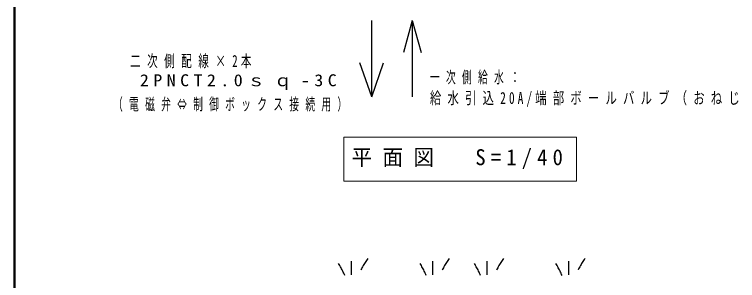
# Model space of a CAD drawing. Units: millimetres on the paper. Extents: x -385 to 0, y -594 to 267.
# Drawn here: x -385 to -251.9, y 74.7 to 123.6 of the extents above; entities that cross this region are included whole.
import ezdxf

# ---------------------------------------------------------------- set-up
doc = ezdxf.new("R2010")
doc.units = ezdxf.units.MM
doc.linetypes.add('USER1', pattern=[4.5, 2.5, -2])
doc.layers.add('1_40', color=7, linetype='Continuous', lineweight=25)
doc.layers.add('LY_3', color=7, linetype='Continuous', lineweight=13)
doc.styles.add('ＭＳ ゴシック', font='')
doc.styles.get('ＭＳ ゴシック').set_extended_font_data('MS Gothic')

msp = doc.modelspace()

# ---------------------------------------------------------------- linework, layer by layer
at = {"layer": '1_40'}
for p, q in [((-319.207, 108.5), (-319.207, 122.543)), ((-311.754, 122.543), (-313.39, 116.644)), ((-311.754, 122.543), (-311.754, 108.5)), ((-311.754, 122.543), (-310.117, 116.644)), ((-319.207, 108.5), (-321.39, 114.741)), ((-319.207, 108.5), (-317.024, 114.741))]:
    msp.add_line(p, q, dxfattribs=at)
at = {"layer": '1_40', "lineweight": 13}
for p, q in [((-324.344, 101.104), (-324.344, 92.971)), ((-281.544, 101.104), (-324.344, 101.104)), ((-281.544, 92.971), (-281.544, 101.104)), ((-324.344, 92.971), (-281.544, 92.971))]:
    msp.add_line(p, q, dxfattribs=at)
at = {"layer": '1_40', "linetype": 'USER1'}
for p, q in [((-322.944, 75.779), (-322.944, 79.863)), ((-307.944, 75.779), (-307.944, 79.863)), ((-297.944, 75.779), (-297.944, 79.863)), ((-282.944, 75.779), (-282.944, 79.863))]:
    msp.add_line(p, q, dxfattribs=at)
for centre, start, end in [((-340.103, 68.743), 23.3955, 35.35377), ((-305.785, 68.743), 144.64623, 156.6045), ((-325.103, 68.743), 23.3955, 35.35377), ((-290.785, 68.743), 144.64623, 156.6045), ((-315.103, 68.743), 23.3955, 35.35377), ((-280.785, 68.743), 144.64623, 156.6045), ((-300.103, 68.743), 23.3955, 35.35377), ((-265.785, 68.743), 144.64623, 156.6045)]:
    msp.add_arc(centre, 17.363, start, end, dxfattribs=at)
at = {"layer": 'LY_3', "lineweight": 50}
msp.add_line((-385, 267), (-385, 0), dxfattribs=at)

# ---------------------------------------------------------------- texts
at = {"layer": '1_40', "style": 'ＭＳ ゴシック'}
for s, insert, char_height, attachment_point in [('\\T1.61;\\W0.65;\u3000二次側配線×2本', (-366.851, 113.762), 2.199, 7), ('\\T1.64;\\W0.6;一次側給水：', (-308.504, 112), 2.199, 4), ('\\T1.5;\\W1.1;\u30002PNCT2.0ｓｑ-3C', (-366.851, 109.762), 2.199, 7), ('\\T1.54;\\W0.7;給水引込20A/端部ボールバルブ（おねじ仕様）止め(別途)', (-308.504, 108), 2.199, 4), ('\\T1.64;\\W0.6;（電磁弁⇔制御ボックス接続用）', (-366.851, 105.762), 2.199, 7), ('\\T1.5;\\W0.95;平面図\u3000S=1/40', (-322.944, 97.038), 2.933, 4)]:
    msp.add_mtext(s, dxfattribs=dict(at, insert=insert, char_height=char_height, attachment_point=attachment_point))

doc.saveas('drawing.dxf')
